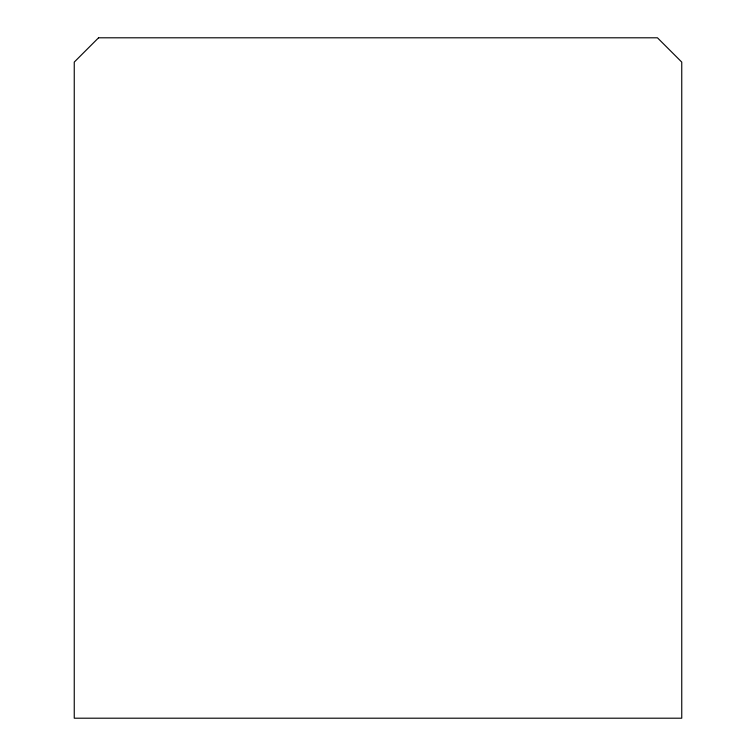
<?xml version="1.0" encoding="UTF-8"?>
<svg xmlns="http://www.w3.org/2000/svg" width="756" height="756" viewBox="0 0 756 756"><rect width="100%" height="100%" fill="white"/><g stroke="black" fill="none" stroke-linecap="round" stroke-linejoin="round"><path stroke-width="1.13" d="M98.554 37.8L74.249 62.096L74.249 718.2L681.751 718.2L681.751 62.096L657.446 37.8L98.554 37.8"/></g></svg>
